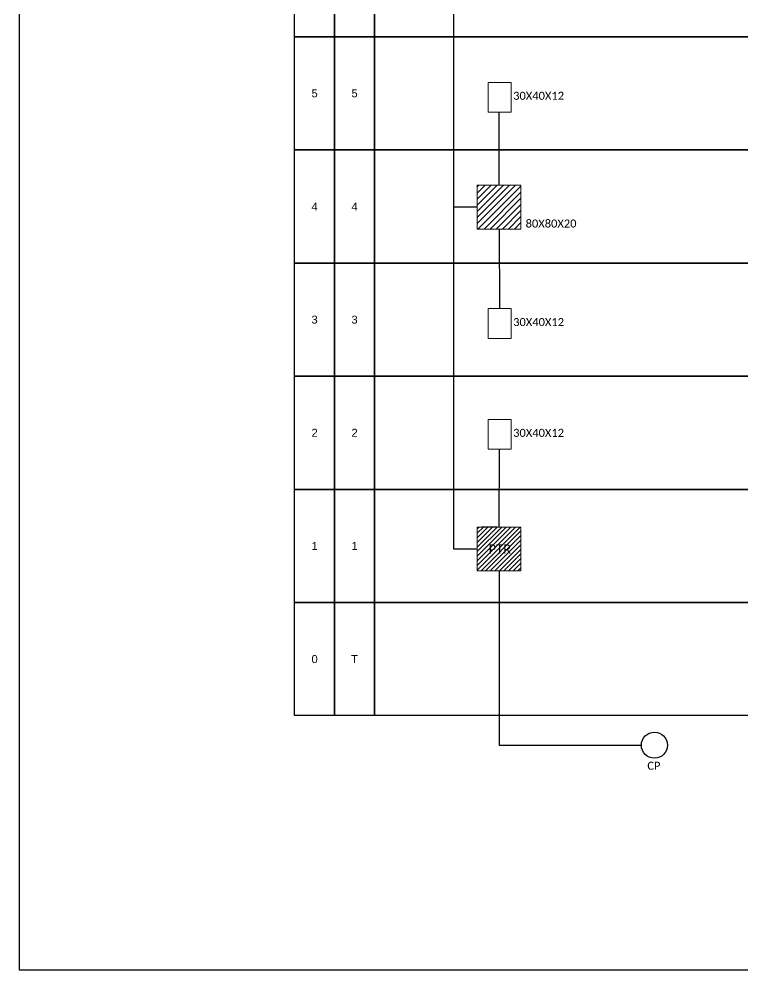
# Model space of a CAD drawing. Header units: inches. Extents: x 467 to 2253, y 63 to 657.
# Drawn here: x 1414.4 to 1624, y 63.1 to 338.3 of the extents above; entities that cross this region are included whole.
import ezdxf
from ezdxf.enums import TextEntityAlignment as Align

# ---------------------------------------------------------------- set-up
doc = ezdxf.new("R2010")
doc.units = ezdxf.units.IN
doc.header["$MEASUREMENT"] = 0
doc.styles.add('ARIAL', font='arial.ttf')
doc.styles.add('WMF-Calibri0', font='calibri.ttf')

msp = doc.modelspace()

# ---------------------------------------------------------------- hatches: boundary and pattern name
h = msp.add_hatch()
h.set_pattern_fill('ANSI31', color=1, scale=10, style=0)
h.set_pattern_definition([(45, (132.3833, 45.2932), (-0.8838835, 0.8838835), [])])
h.paths.add_polyline_path([(1559.7, 290.18), (1547.06, 290.18), (1547.06, 277.53), (1559.7, 277.53)])
h = msp.add_hatch()
h.set_pattern_fill('ANSI31', color=1, scale=7.526522, style=0)
h.set_pattern_definition([(45, (1324.2057, -135.8222), (-0.6652568, 0.6652568), [])])
h.paths.add_polyline_path([(1559.7, 191.23), (1547.06, 191.23), (1547.06, 178.58), (1559.7, 178.58)])
h.paths.add_polyline_path([(1549.62, 182.85), (1557.58, 182.85), (1557.58, 186.92), (1549.62, 186.92)], flags=24)

# ---------------------------------------------------------------- linework, layer by layer
msp.add_line((1552.8, 191.23), (1548.26, 191.23))
msp.add_lwpolyline([(1414.35, 63.09), (2252.91, 63.09), (2252.91, 657.09), (1414.35, 657.09), (1414.35, 63.09)])
at = {"color": 3}
for points in [[(1547.06, 184.9), (1540.28, 184.9), (1540.28, 479.45)], [(1553.38, 290.18), (1553.38, 311.35)], [(1547.06, 283.86), (1540.28, 283.86)], [(1553.38, 277.53), (1553.51, 254.48)], [(1553.38, 191.23), (1553.51, 213.81)], [(1553.38, 178.58), (1553.38, 128.14), (1594.56, 128.14)]]:
    msp.add_lwpolyline(points, dxfattribs=at)
for points in [[(1494.16, 365.9), (1505.74, 365.9), (1505.74, 333.16), (1494.16, 333.16)], [(1505.74, 365.9), (1517.31, 365.9), (1517.31, 333.16), (1505.74, 333.16)], [(1517.31, 365.9), (1746.33, 365.9), (1746.33, 333.16), (1517.31, 333.16)], [(1494.16, 333.16), (1505.74, 333.16), (1505.74, 300.42), (1494.16, 300.42)], [(1505.74, 333.16), (1517.31, 333.16), (1517.31, 300.42), (1505.74, 300.42)], [(1517.31, 333.16), (1746.33, 333.16), (1746.33, 300.42), (1517.31, 300.42)], [(1494.16, 300.42), (1505.74, 300.42), (1505.74, 267.67), (1494.16, 267.67)], [(1505.74, 300.42), (1517.31, 300.42), (1517.31, 267.67), (1505.74, 267.67)], [(1517.31, 300.42), (1746.33, 300.42), (1746.33, 267.67), (1517.31, 267.67)], [(1494.16, 267.67), (1505.74, 267.67), (1505.74, 234.93), (1494.16, 234.93)], [(1505.74, 267.67), (1517.31, 267.67), (1517.31, 234.93), (1505.74, 234.93)], [(1517.31, 267.67), (1746.33, 267.67), (1746.33, 234.93), (1517.31, 234.93)], [(1494.16, 234.93), (1505.74, 234.93), (1505.74, 202.19), (1494.16, 202.19)], [(1505.74, 234.93), (1517.31, 234.93), (1517.31, 202.19), (1505.74, 202.19)], [(1517.31, 234.93), (1746.33, 234.93), (1746.33, 202.19), (1517.31, 202.19)], [(1494.16, 202.19), (1505.74, 202.19), (1505.74, 169.44), (1494.16, 169.44)], [(1505.74, 202.19), (1517.31, 202.19), (1517.31, 169.44), (1505.74, 169.44)], [(1517.31, 202.19), (1746.33, 202.19), (1746.33, 169.44), (1517.31, 169.44)], [(1494.16, 169.44), (1505.74, 169.44), (1505.74, 136.7), (1494.16, 136.7)], [(1505.74, 169.44), (1517.31, 169.44), (1517.31, 136.7), (1505.74, 136.7)], [(1517.31, 169.44), (1746.33, 169.44), (1746.33, 136.7), (1517.31, 136.7)]]:
    msp.add_lwpolyline(points, close=True)
at = {"color": 0, "lineweight": 0}
for points in [[(1550.2, 319.97), (1556.82, 319.97), (1556.82, 311.35), (1550.2, 311.35)], [(1550.2, 254.48), (1556.82, 254.48), (1556.82, 245.86), (1550.2, 245.86)], [(1550.2, 222.43), (1556.82, 222.43), (1556.82, 213.81), (1550.2, 213.81)]]:
    msp.add_lwpolyline(points, close=True, dxfattribs=at)
at = {"color": 1, "lineweight": 0}
for points in [[(1547.06, 290.18), (1559.7, 290.18), (1559.7, 277.53), (1547.06, 277.53)], [(1547.06, 191.23), (1559.7, 191.23), (1559.7, 178.58), (1547.06, 178.58)]]:
    msp.add_lwpolyline(points, close=True, dxfattribs=at)
msp.add_circle((1598.34, 128.14), 3.78)

# ---------------------------------------------------------------- texts
at = {"style": 'WMF-Calibri0'}
for s, height, p in [('30X40X12', 2.317, (1557.44, 314.93)), ('80X80X20', 2.317, (1561.05, 277.96)), ('30X40X12', 2.317, (1557.44, 249.44)), ('30X40X12', 2.317, (1557.44, 217.38)), ('PTR', 2.711, (1550.3, 183.54)), ('CP', 2.317, (1596.29, 121.04))]:
    msp.add_text(s, height=height, dxfattribs=at).set_placement(p)
at = {"style": 'ARIAL', "flags": 12}
for tag, p in [('5', (1499.95, 316.79)), ('5', (1511.52, 316.79)), ('4', (1499.95, 284.05)), ('4', (1511.52, 284.05)), ('3', (1499.95, 251.3)), ('3', (1511.52, 251.3)), ('2', (1499.95, 218.56)), ('2', (1511.52, 218.56)), ('1', (1499.95, 185.81)), ('1', (1511.52, 185.81)), ('0', (1499.95, 153.07)), ('T', (1511.52, 153.07))]:
    msp.add_attdef(tag, text='XX', height=2.3, dxfattribs=at).set_placement(p, align=Align.MIDDLE_CENTER)

doc.saveas('drawing.dxf')
